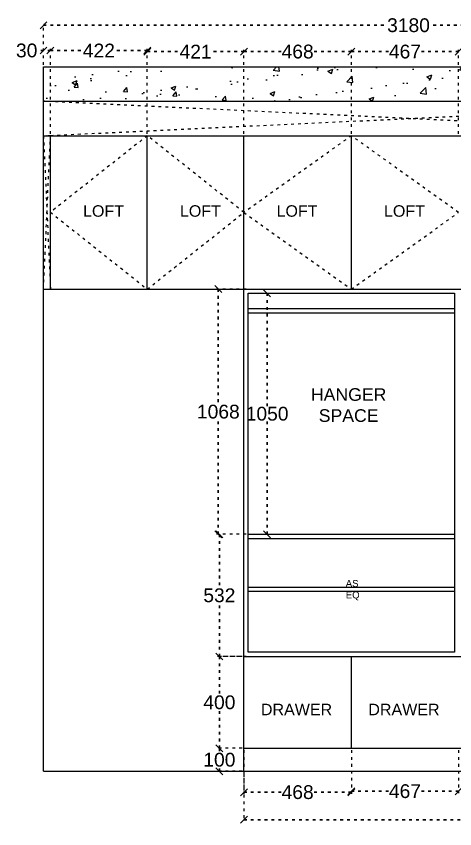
# Model space of a CAD drawing. Header units: millimetres. Extents: x 220712 to 1505573, y -354410 to 241923.
# Drawn here: x 256961 to 258871, y 89724 to 93263 of the extents above; entities that cross this region are included whole.
import ezdxf

# ---------------------------------------------------------------- set-up
doc = ezdxf.new("R2010")
doc.units = ezdxf.units.MM
doc.header["$MEASUREMENT"] = 0
doc.linetypes.add('ACAD_ISO03W100', pattern=[30, 12, -18])
doc.layers.add('Walls', color=253, linetype='Continuous')
doc.layers.add('Words', color=7, linetype='Continuous')
doc.styles.get("Standard").update_dxf_attribs({"font": 'arial.ttf'})
doc.dimstyles.get("Standard").update_dxf_attribs({"dimtxt": 60, "dimasz": 30, "dimexe": 7.75, "dimexo": 8.13, "dimgap": 0.63, "dimtad": 0, "dimtih": 1, "dimtoh": 1, "dimdec": 0, "dimzin": 0, "dimtxsty": 'Standard', "dimblk": 'OBLIQUE', "dimcen": 2.25, "dimclrd": 1, "dimclre": 1, "dimclrt": 1, "dimadec": 0, "dimazin": 0, "dimtfac": 1, "dimtdec": 0, "dimtofl": 0, "dimtmove": 0, "dimatfit": 3, "dimfxl": 1, "dimtolj": 1, "dimtzin": 0, "dimlwd": 30, "dimarcsym": 0})

# ---------------------------------------------------------------- blocks, each defined once
blk = doc.blocks.new('_Oblique')
at = {"color": 0, "linetype": 'ByBlock', "lineweight": -2}
blk.add_line((-0.5, -0.5), (0.5, 0.5), dxfattribs=at)
blk = doc.blocks.new('*D1519')
at = {"layer": 'Defpoints', "color": 0, "linetype": 'ACAD_ISO03W100', "transparency": 16777216}
for p in [(258420.5, 90074.5), (258887.5, 90074.5), (258887.5, 89887.5)]:
    blk.add_point(p, dxfattribs=at)
at = {"layer": 'Walls', "color": 1, "linetype": 'ACAD_ISO03W100', "lineweight": -2, "transparency": 16777216}
for p, q in [((258420.5, 90066.4), (258420.5, 89879.8)), ((258887.5, 90066.4), (258887.5, 89879.8))]:
    blk.add_line(p, q, dxfattribs=at)
at = {"layer": 'Walls', "color": 1, "linetype": 'ACAD_ISO03W100', "lineweight": 30, "transparency": 16777216}
for p, q in [((258420.5, 89887.5), (258585.9, 89887.5)), ((258887.5, 89887.5), (258722.1, 89887.5))]:
    blk.add_line(p, q, dxfattribs=at)
at = {"layer": 'Walls', "color": 1, "linetype": 'ACAD_ISO03W100', "lineweight": 30, "transparency": 16777216, "xscale": 30, "yscale": 30, "zscale": 30, "rotation": 180}
blk.add_blockref('_Oblique', (258420.5, 89887.5), dxfattribs=at)
at = {"layer": 'Walls', "color": 1, "linetype": 'ACAD_ISO03W100', "lineweight": 30, "transparency": 16777216, "xscale": 30, "yscale": 30, "zscale": 30}
blk.add_blockref('_Oblique', (258887.5, 89887.5), dxfattribs=at)
at = {"layer": 'Walls', "color": 1, "linetype": 'ACAD_ISO03W100', "transparency": 16777216, "insert": (258654, 89887.5), "char_height": 60, "attachment_point": 5}
blk.add_mtext('\\A1;467', dxfattribs=at)
blk = doc.blocks.new('*D1520')
at = {"layer": 'Defpoints', "color": 0, "linetype": 'ACAD_ISO03W100', "transparency": 16777216}
for p in [(257952.5, 90074.5), (258420.5, 90074.5), (258420.5, 89883.2)]:
    blk.add_point(p, dxfattribs=at)
at = {"layer": 'Walls', "color": 1, "linetype": 'ACAD_ISO03W100', "lineweight": -2, "transparency": 16777216}
for p, q in [((257952.5, 90066.4), (257952.5, 89875.5)), ((258420.5, 90066.4), (258420.5, 89875.5))]:
    blk.add_line(p, q, dxfattribs=at)
at = {"layer": 'Walls', "color": 1, "linetype": 'ACAD_ISO03W100', "lineweight": 30, "transparency": 16777216}
for p, q in [((257952.5, 89883.2), (258118.3, 89883.2)), ((258420.5, 89883.2), (258254.7, 89883.2))]:
    blk.add_line(p, q, dxfattribs=at)
at = {"layer": 'Walls', "color": 1, "linetype": 'ACAD_ISO03W100', "lineweight": 30, "transparency": 16777216, "xscale": 30, "yscale": 30, "zscale": 30, "rotation": 180}
blk.add_blockref('_Oblique', (257952.5, 89883.2), dxfattribs=at)
at = {"layer": 'Walls', "color": 1, "linetype": 'ACAD_ISO03W100', "lineweight": 30, "transparency": 16777216, "xscale": 30, "yscale": 30, "zscale": 30}
blk.add_blockref('_Oblique', (258420.5, 89883.2), dxfattribs=at)
at = {"layer": 'Walls', "color": 1, "linetype": 'ACAD_ISO03W100', "transparency": 16777216, "insert": (258186.5, 89883.2), "char_height": 60, "attachment_point": 5}
blk.add_mtext('\\A1;468', dxfattribs=at)
blk = doc.blocks.new('*D1502')
at = {"layer": 'Defpoints', "color": 0, "linetype": 'ACAD_ISO03W100', "transparency": 16777216}
for p in [(257952.5, 89970.9), (260259.5, 89974.5), (260259.5, 89763.5)]:
    blk.add_point(p, dxfattribs=at)
at = {"layer": 'Walls', "color": 1, "linetype": 'ACAD_ISO03W100', "lineweight": -2, "transparency": 16777216}
for p, q in [((257952.5, 89962.8), (257952.5, 89755.8)), ((260259.5, 89966.4), (260259.5, 89755.8))]:
    blk.add_line(p, q, dxfattribs=at)
at = {"layer": 'Walls', "color": 1, "linetype": 'ACAD_ISO03W100', "lineweight": 30, "transparency": 16777216}
for p, q in [((257952.5, 89763.5), (259015.3, 89763.5)), ((260259.5, 89763.5), (259196.7, 89763.5))]:
    blk.add_line(p, q, dxfattribs=at)
at = {"layer": 'Walls', "color": 1, "linetype": 'ACAD_ISO03W100', "lineweight": 30, "transparency": 16777216, "xscale": 30, "yscale": 30, "zscale": 30, "rotation": 180}
blk.add_blockref('_Oblique', (257952.5, 89763.5), dxfattribs=at)
at = {"layer": 'Walls', "color": 1, "linetype": 'ACAD_ISO03W100', "lineweight": 30, "transparency": 16777216, "xscale": 30, "yscale": 30, "zscale": 30}
blk.add_blockref('_Oblique', (260259.5, 89763.5), dxfattribs=at)
at = {"layer": 'Walls', "color": 1, "linetype": 'ACAD_ISO03W100', "transparency": 16777216, "insert": (259106, 89763.5), "char_height": 60, "attachment_point": 5}
blk.add_mtext('\\A1;2307', dxfattribs=at)
blk = doc.blocks.new('*D1503')
at = {"layer": 'Defpoints', "color": 0, "linetype": 'ACAD_ISO03W100', "transparency": 16777216}
for p in [(257079.5, 93113.5), (257079.5, 92742.5), (257109.5, 92742.5)]:
    blk.add_point(p, dxfattribs=at)
at = {"layer": 'Walls', "color": 1, "linetype": 'ACAD_ISO03W100', "lineweight": 30, "transparency": 16777216}
for p, q in [((257079.5, 93113.5), (257049.5, 93113.5)), ((257109.5, 93113.5), (257079.5, 93113.5))]:
    blk.add_line(p, q, dxfattribs=at)
at = {"layer": 'Walls', "color": 1, "linetype": 'ACAD_ISO03W100', "lineweight": -2, "transparency": 16777216}
for p, q in [((257079.5, 92750.6), (257079.5, 93121.2)), ((257109.5, 92750.6), (257109.5, 93121.2))]:
    blk.add_line(p, q, dxfattribs=at)
at = {"layer": 'Walls', "color": 1, "linetype": 'ACAD_ISO03W100', "lineweight": 30, "transparency": 16777216, "xscale": 30, "yscale": 30, "zscale": 30, "rotation": 180}
blk.add_blockref('_Oblique', (257079.5, 93113.5), dxfattribs=at)
at = {"layer": 'Walls', "color": 1, "linetype": 'ACAD_ISO03W100', "lineweight": 30, "transparency": 16777216, "xscale": 30, "yscale": 30, "zscale": 30}
blk.add_blockref('_Oblique', (257109.5, 93113.5), dxfattribs=at)
at = {"layer": 'Walls', "color": 1, "linetype": 'ACAD_ISO03W100', "transparency": 16777216, "insert": (257006, 93113.5), "char_height": 60, "attachment_point": 5}
blk.add_mtext('\\A1;30', dxfattribs=at)
blk = doc.blocks.new('*D1504')
at = {"layer": 'Defpoints', "color": 0, "linetype": 'ACAD_ISO03W100', "transparency": 16777216}
for p in [(257109.5, 93113.5), (257109.5, 92742.5), (257531.5, 92742.5)]:
    blk.add_point(p, dxfattribs=at)
at = {"layer": 'Walls', "color": 1, "linetype": 'ACAD_ISO03W100', "lineweight": -2, "transparency": 16777216}
for p, q in [((257109.5, 92750.6), (257109.5, 93121.2)), ((257531.5, 92750.6), (257531.5, 93121.2))]:
    blk.add_line(p, q, dxfattribs=at)
at = {"layer": 'Walls', "color": 1, "linetype": 'ACAD_ISO03W100', "lineweight": 30, "transparency": 16777216}
for p, q in [((257109.5, 93113.5), (257252.7, 93113.5)), ((257531.5, 93113.5), (257388.3, 93113.5))]:
    blk.add_line(p, q, dxfattribs=at)
at = {"layer": 'Walls', "color": 1, "linetype": 'ACAD_ISO03W100', "lineweight": 30, "transparency": 16777216, "xscale": 30, "yscale": 30, "zscale": 30, "rotation": 180}
blk.add_blockref('_Oblique', (257109.5, 93113.5), dxfattribs=at)
at = {"layer": 'Walls', "color": 1, "linetype": 'ACAD_ISO03W100', "lineweight": 30, "transparency": 16777216, "xscale": 30, "yscale": 30, "zscale": 30}
blk.add_blockref('_Oblique', (257531.5, 93113.5), dxfattribs=at)
at = {"layer": 'Walls', "color": 1, "linetype": 'ACAD_ISO03W100', "transparency": 16777216, "insert": (257320.5, 93113.5), "char_height": 60, "attachment_point": 5}
blk.add_mtext('\\A1;422', dxfattribs=at)
blk = doc.blocks.new('*D1505')
at = {"layer": 'Defpoints', "color": 0, "linetype": 'ACAD_ISO03W100', "transparency": 16777216}
for p in [(257531.5, 93108.8), (257531.5, 92742.5), (257952.5, 92742.5)]:
    blk.add_point(p, dxfattribs=at)
at = {"layer": 'Walls', "color": 1, "linetype": 'ACAD_ISO03W100', "lineweight": -2, "transparency": 16777216}
for p, q in [((257531.5, 92750.6), (257531.5, 93116.5)), ((257952.5, 92750.6), (257952.5, 93116.5))]:
    blk.add_line(p, q, dxfattribs=at)
at = {"layer": 'Walls', "color": 1, "linetype": 'ACAD_ISO03W100', "lineweight": 30, "transparency": 16777216}
for p, q in [((257531.5, 93108.8), (257679.7, 93108.8)), ((257952.5, 93108.8), (257804.3, 93108.8))]:
    blk.add_line(p, q, dxfattribs=at)
at = {"layer": 'Walls', "color": 1, "linetype": 'ACAD_ISO03W100', "lineweight": 30, "transparency": 16777216, "xscale": 30, "yscale": 30, "zscale": 30, "rotation": 180}
blk.add_blockref('_Oblique', (257531.5, 93108.8), dxfattribs=at)
at = {"layer": 'Walls', "color": 1, "linetype": 'ACAD_ISO03W100', "lineweight": 30, "transparency": 16777216, "xscale": 30, "yscale": 30, "zscale": 30}
blk.add_blockref('_Oblique', (257952.5, 93108.8), dxfattribs=at)
at = {"layer": 'Walls', "color": 1, "linetype": 'ACAD_ISO03W100', "transparency": 16777216, "insert": (257742, 93108.8), "char_height": 60, "attachment_point": 5}
blk.add_mtext('\\A1;421', dxfattribs=at)
blk = doc.blocks.new('*D1506')
at = {"layer": 'Defpoints', "color": 0, "linetype": 'ACAD_ISO03W100', "transparency": 16777216}
for p in [(258420.5, 93108.8), (257952.5, 92742.5), (258420.5, 92742.5)]:
    blk.add_point(p, dxfattribs=at)
at = {"layer": 'Walls', "color": 1, "linetype": 'ACAD_ISO03W100', "lineweight": -2, "transparency": 16777216}
for p, q in [((257952.5, 92750.6), (257952.5, 93116.5)), ((258420.5, 92750.6), (258420.5, 93116.5))]:
    blk.add_line(p, q, dxfattribs=at)
at = {"layer": 'Walls', "color": 1, "linetype": 'ACAD_ISO03W100', "lineweight": 30, "transparency": 16777216}
for p, q in [((257952.5, 93108.8), (258118.3, 93108.8)), ((258420.5, 93108.8), (258254.7, 93108.8))]:
    blk.add_line(p, q, dxfattribs=at)
at = {"layer": 'Walls', "color": 1, "linetype": 'ACAD_ISO03W100', "lineweight": 30, "transparency": 16777216, "xscale": 30, "yscale": 30, "zscale": 30, "rotation": 180}
blk.add_blockref('_Oblique', (257952.5, 93108.8), dxfattribs=at)
at = {"layer": 'Walls', "color": 1, "linetype": 'ACAD_ISO03W100', "lineweight": 30, "transparency": 16777216, "xscale": 30, "yscale": 30, "zscale": 30}
blk.add_blockref('_Oblique', (258420.5, 93108.8), dxfattribs=at)
at = {"layer": 'Walls', "color": 1, "linetype": 'ACAD_ISO03W100', "transparency": 16777216, "insert": (258186.5, 93108.8), "char_height": 60, "attachment_point": 5}
blk.add_mtext('\\A1;468', dxfattribs=at)
blk = doc.blocks.new('*D1507')
at = {"layer": 'Defpoints', "color": 0, "linetype": 'ACAD_ISO03W100', "transparency": 16777216}
for p in [(258420.5, 93108.8), (258420.5, 92742.5), (258887.5, 92742.5)]:
    blk.add_point(p, dxfattribs=at)
at = {"layer": 'Walls', "color": 1, "linetype": 'ACAD_ISO03W100', "lineweight": -2, "transparency": 16777216}
for p, q in [((258420.5, 92750.6), (258420.5, 93116.5)), ((258887.5, 92750.6), (258887.5, 93116.5))]:
    blk.add_line(p, q, dxfattribs=at)
at = {"layer": 'Walls', "color": 1, "linetype": 'ACAD_ISO03W100', "lineweight": 30, "transparency": 16777216}
for p, q in [((258420.5, 93108.8), (258585.9, 93108.8)), ((258887.5, 93108.8), (258722.1, 93108.8))]:
    blk.add_line(p, q, dxfattribs=at)
at = {"layer": 'Walls', "color": 1, "linetype": 'ACAD_ISO03W100', "lineweight": 30, "transparency": 16777216, "xscale": 30, "yscale": 30, "zscale": 30, "rotation": 180}
blk.add_blockref('_Oblique', (258420.5, 93108.8), dxfattribs=at)
at = {"layer": 'Walls', "color": 1, "linetype": 'ACAD_ISO03W100', "lineweight": 30, "transparency": 16777216, "xscale": 30, "yscale": 30, "zscale": 30}
blk.add_blockref('_Oblique', (258887.5, 93108.8), dxfattribs=at)
at = {"layer": 'Walls', "color": 1, "linetype": 'ACAD_ISO03W100', "transparency": 16777216, "insert": (258654, 93108.8), "char_height": 60, "attachment_point": 5}
blk.add_mtext('\\A1;467', dxfattribs=at)
blk = doc.blocks.new('*D1511')
at = {"layer": 'Defpoints', "color": 0, "linetype": 'ACAD_ISO03W100', "transparency": 16777216}
for p in [(260259.5, 93223.5), (257079.5, 93042.5), (260259.5, 93042.5)]:
    blk.add_point(p, dxfattribs=at)
at = {"layer": 'Walls', "color": 1, "linetype": 'ACAD_ISO03W100', "lineweight": -2, "transparency": 16777216}
for p, q in [((257079.5, 93050.63), (257079.5, 93231.25)), ((260259.5, 93050.63), (260259.5, 93231.25))]:
    blk.add_line(p, q, dxfattribs=at)
at = {"layer": 'Walls', "color": 1, "linetype": 'ACAD_ISO03W100', "lineweight": 30, "transparency": 16777216}
for p, q in [((257079.5, 93223.5), (258579.40206, 93223.5)), ((260259.5, 93223.5), (258759.59794, 93223.5))]:
    blk.add_line(p, q, dxfattribs=at)
at = {"layer": 'Walls', "color": 1, "linetype": 'ACAD_ISO03W100', "lineweight": 30, "transparency": 16777216, "xscale": 30, "yscale": 30, "zscale": 30, "rotation": 180}
blk.add_blockref('_Oblique', (257079.5, 93223.5), dxfattribs=at)
at = {"layer": 'Walls', "color": 1, "linetype": 'ACAD_ISO03W100', "lineweight": 30, "transparency": 16777216, "xscale": 30, "yscale": 30, "zscale": 30}
blk.add_blockref('_Oblique', (260259.5, 93223.5), dxfattribs=at)
at = {"layer": 'Walls', "color": 1, "linetype": 'ACAD_ISO03W100', "transparency": 16777216, "insert": (258669.5, 93223.5), "char_height": 60, "attachment_point": 5}
blk.add_mtext('\\A1;3180', dxfattribs=at)
blk = doc.blocks.new('*D1521')
at = {"layer": 'Defpoints', "color": 0, "linetype": 'ACAD_ISO03W100', "transparency": 16777216}
for p in [(257970.5, 92056.5), (257970.5, 91006.5), (258053.5, 91006.5)]:
    blk.add_point(p, dxfattribs=at)
at = {"layer": 'Walls', "color": 1, "linetype": 'ACAD_ISO03W100', "lineweight": -2, "transparency": 16777216}
for p, q in [((257978.6, 92056.5), (258061.3, 92056.5)), ((257978.6, 91006.5), (258061.3, 91006.5))]:
    blk.add_line(p, q, dxfattribs=at)
at = {"layer": 'Walls', "color": 1, "linetype": 'ACAD_ISO03W100', "lineweight": 30, "transparency": 16777216}
for p, q in [((258053.5, 92056.5), (258053.5, 91562.8)), ((258053.5, 91006.5), (258053.5, 91500.2))]:
    blk.add_line(p, q, dxfattribs=at)
at = {"layer": 'Walls', "color": 1, "linetype": 'ACAD_ISO03W100', "lineweight": 30, "transparency": 16777216, "xscale": 30, "yscale": 30, "zscale": 30}
for p, rotation in [((258053.5, 92056.5), 90), ((258053.5, 91006.5), 270)]:
    blk.add_blockref('_Oblique', p, dxfattribs=dict(at, rotation=rotation))
at = {"layer": 'Walls', "color": 1, "linetype": 'ACAD_ISO03W100', "transparency": 16777216, "insert": (258053.5, 91531.5), "char_height": 60, "attachment_point": 5}
blk.add_mtext('\\A1;1050', dxfattribs=at)
blk = doc.blocks.new('*D1522')
at = {"layer": 'Defpoints', "color": 0, "linetype": 'ACAD_ISO03W100', "transparency": 16777216}
for p in [(257970.5, 91006.5), (257845.5, 90474.5), (257970.5, 90474.5)]:
    blk.add_point(p, dxfattribs=at)
at = {"layer": 'Walls', "color": 1, "linetype": 'ACAD_ISO03W100', "lineweight": -2, "transparency": 16777216}
for p, q in [((257962.4, 91006.5), (257837.8, 91006.5)), ((257962.4, 90474.5), (257837.8, 90474.5))]:
    blk.add_line(p, q, dxfattribs=at)
at = {"layer": 'Walls', "color": 1, "linetype": 'ACAD_ISO03W100', "lineweight": 30, "transparency": 16777216}
for p, q in [((257845.5, 91006.5), (257845.5, 90771.8)), ((257845.5, 90474.5), (257845.5, 90709.2))]:
    blk.add_line(p, q, dxfattribs=at)
at = {"layer": 'Walls', "color": 1, "linetype": 'ACAD_ISO03W100', "lineweight": 30, "transparency": 16777216, "xscale": 30, "yscale": 30, "zscale": 30}
for p, rotation in [((257845.5, 91006.5), 90), ((257845.5, 90474.5), 270)]:
    blk.add_blockref('_Oblique', p, dxfattribs=dict(at, rotation=rotation))
at = {"layer": 'Walls', "color": 1, "linetype": 'ACAD_ISO03W100', "transparency": 16777216, "insert": (257845.5, 90740.5), "char_height": 60, "attachment_point": 5}
blk.add_mtext('\\A1;532', dxfattribs=at)
blk = doc.blocks.new('*D1523')
at = {"layer": 'Defpoints', "color": 0, "linetype": 'ACAD_ISO03W100', "transparency": 16777216}
for p in [(257845.5, 90074.5), (257952.5, 90074.5), (257952.5, 89974.5)]:
    blk.add_point(p, dxfattribs=at)
at = {"layer": 'Walls', "color": 1, "linetype": 'ACAD_ISO03W100', "lineweight": -2, "transparency": 16777216}
for p, q in [((257944.4, 90074.5), (257837.8, 90074.5)), ((257944.4, 89974.5), (257837.8, 89974.5))]:
    blk.add_line(p, q, dxfattribs=at)
at = {"layer": 'Walls', "color": 1, "linetype": 'ACAD_ISO03W100', "lineweight": 30, "transparency": 16777216}
for p, q in [((257845.5, 90074.5), (257845.5, 90055.8)), ((257845.5, 89974.5), (257845.5, 89993.2))]:
    blk.add_line(p, q, dxfattribs=at)
at = {"layer": 'Walls', "color": 1, "linetype": 'ACAD_ISO03W100', "lineweight": 30, "transparency": 16777216, "xscale": 30, "yscale": 30, "zscale": 30}
for p, rotation in [((257845.5, 90074.5), 90), ((257845.5, 89974.5), 270)]:
    blk.add_blockref('_Oblique', p, dxfattribs=dict(at, rotation=rotation))
at = {"layer": 'Walls', "color": 1, "linetype": 'ACAD_ISO03W100', "transparency": 16777216, "insert": (257845.5, 90024.5), "char_height": 60, "attachment_point": 5}
blk.add_mtext('\\A1;100', dxfattribs=at)
blk = doc.blocks.new('*D1524')
at = {"layer": 'Defpoints', "color": 0, "linetype": 'ACAD_ISO03W100', "transparency": 16777216}
for p in [(257845.5, 90474.5), (257952.5, 90474.5), (257952.5, 90074.5)]:
    blk.add_point(p, dxfattribs=at)
at = {"layer": 'Walls', "color": 1, "linetype": 'ACAD_ISO03W100', "lineweight": -2, "transparency": 16777216}
for p, q in [((257944.4, 90474.5), (257837.8, 90474.5)), ((257944.4, 90074.5), (257837.8, 90074.5))]:
    blk.add_line(p, q, dxfattribs=at)
at = {"layer": 'Walls', "color": 1, "linetype": 'ACAD_ISO03W100', "lineweight": 30, "transparency": 16777216}
for p, q in [((257845.5, 90474.5), (257845.5, 90305.8)), ((257845.5, 90074.5), (257845.5, 90243.2))]:
    blk.add_line(p, q, dxfattribs=at)
at = {"layer": 'Walls', "color": 1, "linetype": 'ACAD_ISO03W100', "lineweight": 30, "transparency": 16777216, "xscale": 30, "yscale": 30, "zscale": 30}
for p, rotation in [((257845.5, 90474.5), 90), ((257845.5, 90074.5), 270)]:
    blk.add_blockref('_Oblique', p, dxfattribs=dict(at, rotation=rotation))
at = {"layer": 'Walls', "color": 1, "linetype": 'ACAD_ISO03W100', "transparency": 16777216, "insert": (257845.5, 90274.5), "char_height": 60, "attachment_point": 5}
blk.add_mtext('\\A1;400', dxfattribs=at)
blk = doc.blocks.new('*D1525')
at = {"layer": 'Defpoints', "color": 0, "linetype": 'ACAD_ISO03W100', "transparency": 16777216}
for p in [(257841, 92074.5), (257970.5, 92074.5), (257970.5, 91006.5)]:
    blk.add_point(p, dxfattribs=at)
at = {"layer": 'Walls', "color": 1, "linetype": 'ACAD_ISO03W100', "lineweight": -2, "transparency": 16777216}
for p, q in [((257962.4, 92074.5), (257833.3, 92074.5)), ((257962.4, 91006.5), (257833.3, 91006.5))]:
    blk.add_line(p, q, dxfattribs=at)
at = {"layer": 'Walls', "color": 1, "linetype": 'ACAD_ISO03W100', "lineweight": 30, "transparency": 16777216}
for p, q in [((257841, 92074.5), (257841, 91571.8)), ((257841, 91006.5), (257841, 91509.2))]:
    blk.add_line(p, q, dxfattribs=at)
at = {"layer": 'Walls', "color": 1, "linetype": 'ACAD_ISO03W100', "lineweight": 30, "transparency": 16777216, "xscale": 30, "yscale": 30, "zscale": 30}
for p, rotation in [((257841, 92074.5), 90), ((257841, 91006.5), 270)]:
    blk.add_blockref('_Oblique', p, dxfattribs=dict(at, rotation=rotation))
at = {"layer": 'Walls', "color": 1, "linetype": 'ACAD_ISO03W100', "transparency": 16777216, "insert": (257841, 91540.5), "char_height": 60, "attachment_point": 5}
blk.add_mtext('\\A1;1068', dxfattribs=at)

msp = doc.modelspace()

# ---------------------------------------------------------------- hatches: boundary and pattern name
at = {"layer": 'Walls', "true_color": 0xc7c8ca}
h = msp.add_hatch(dxfattribs=at)
h.set_pattern_fill('AR-CONC', color=9, scale=30)
h.set_pattern_definition([(50, (0, -4653), (215.17805, -18.82564), [22.5, -247.5]), (355, (0, -4653), (-41.6254, 225.65764), [18, -198]), (100.451444, (17.93, -4654.57), (173.55265, 206.832), [19.12206, -210.34263]), (46.1842, (0, -4593), (320.1724, -49.65578), [33.75, -371.25]), (96.63564, (26.68, -4597.14), (280.3986, 292.23558), [28.6831, -315.51413]), (351.18416, (0, -4593), (280.3986, 292.23558), [27, -297]), (21, (30, -4608), (179.07212, -120.78567), [22.5, -247.5]), (326, (30, -4608), (72.9946, 217.54501), [18, -198]), (71.451445, (44.92, -4618.07), (252.06671, 96.75935), [19.12206, -210.34263]), (37.5, (0, -4653), (3.647957, 99.868156), [0, -195.6, 0, -201, 0, -198.75]), (7.5, (0, -4653), (78.92086, 118.323514), [0, -114.6, 0, -191.1, 0, -75.75]), (327.5, (-66.9, -4653), (160.14673, -6.766462), [0, -75, 0, -234, 0, -310.5]), (317.5, (-96.9, -4653), (174.95585, 30.031495), [0, -97.5, 0, -155.4, 0, -220.5])])
h.paths.add_polyline_path([(260259.5, 93042.5), (257079.5, 93042.5), (257079.5, 92892.5), (260259.5, 92892.5)])

# ---------------------------------------------------------------- linework, layer by layer
at = {"layer": 'Walls', "color": 18, "true_color": 0x000000}
for p, q in [((257079.5, 89974.5), (257079.5, 93042.5)), ((257079.5, 93042.5), (260259.5, 93042.5)), ((257079.5, 92892.5), (260259.5, 92892.5)), ((257109.5, 92891.1), (257109.5, 92892.5)), ((257079.5, 92742.5), (260259.5, 92742.5)), ((257079.5, 89974.5), (260259.5, 89974.5))]:
    msp.add_line(p, q, dxfattribs=at)
at = {"layer": 'Walls', "color": 159, "true_color": 0x22346e}
for p, q in [((257109.5, 92074.5), (257109.5, 92743.9)), ((257531.5, 92074.5), (257531.5, 92742.5)), ((257952.5, 92074.5), (257952.5, 92742.5)), ((258420.5, 92074.5), (258420.5, 92742.5)), ((257079.5, 92074.5), (260222.5, 92074.5)), ((257952.5, 89974.5), (257952.5, 92074.5)), ((257970.5, 92056.5), (258869.5, 92056.5)), ((257970.5, 90492.5), (257970.5, 92056.5)), ((258869.5, 92056.5), (258869.5, 90492.5)), ((257970.5, 91989.5), (258869.5, 91989.5)), ((258869.5, 91969.5), (257970.5, 91969.5)), ((257970.5, 91006.5), (258411, 91006.5)), ((257970.5, 90988.5), (258411, 90988.5)), ((258411, 91006.5), (258869.5, 91006.5)), ((258411, 90988.5), (258869.5, 90988.5)), ((257970.5, 90776.5), (258869.5, 90776.5)), ((257970.5, 90758.5), (258869.5, 90758.5)), ((258869.5, 90492.5), (257970.5, 90492.5)), ((257952.5, 90474.5), (260222.5, 90474.5)), ((258420.5, 90074.5), (258420.5, 90474.5)), ((257952.5, 90074.5), (260259.5, 90074.5))]:
    msp.add_line(p, q, dxfattribs=at)
at = {"layer": 'Walls', "color": 240, "linetype": 'ACAD_ISO03W100', "true_color": 0xed1f24}
for points in [[(257079.5, 92742.5), (260259.5, 92892.5), (260259.5, 92742.5), (257079.5, 92892.5)], [(257079.5, 92074.5), (257109.5, 92742.5), (257079.5, 92742.5), (257109.5, 92074.5)]]:
    msp.add_lwpolyline(points, dxfattribs=at)
at = {"layer": 'Walls', "color": 9, "linetype": 'ACAD_ISO03W100', "true_color": 0xc7c8ca}
for points in [[(257531.5, 92742.5), (257109.5, 92409.2), (257531.5, 92074.5), (257952.5, 92408.5), (257531.5, 92742.5)], [(258420.5, 92742.5), (257952.5, 92408.5), (258420.5, 92074.5), (258887.5, 92408.5), (258420.5, 92742.5)]]:
    msp.add_lwpolyline(points, dxfattribs=at)

# ---------------------------------------------------------------- texts
at = {"color": 7, "char_height": 50, "attachment_point": 1}
for insert in [(257109.5, 92439.7), (257531.5, 92439.7), (257952.5, 92439.7), (258420.5, 92439.7)]:
    msp.add_mtext_dynamic_manual_height_columns('\\pxqc;LOFT', width=462.73, gutter_width=1213, heights=[0], dxfattribs=dict(at, insert=insert))
at = {"layer": 'Words', "color": 0, "attachment_point": 1}
for s, width, heights, insert, char_height in [('\\pxqc;HANGER\\PSPACE', 324.313, [440.1], (258246.5, 91642.9), 55), ('AS\\PEQ', 1178.022, [0], (258396, 90807.5), 30), ('DRAWER', 795.826, [440.1], (258026.5, 90268.5), 50), ('DRAWER', 795.826, [440.1], (258494.5, 90268.5), 50)]:
    msp.add_mtext_dynamic_manual_height_columns(s, width=width, gutter_width=866.4, heights=heights, dxfattribs=dict(at, insert=insert, char_height=char_height))

# ---------------------------------------------------------------- dimensions: what is measured, and where the dimension line sits
at = {"layer": 'Walls', "color": 9, "linetype": 'ACAD_ISO03W100', "true_color": 0xc7c8ca}
for base, p1, p2, picture, middle in [((260259.5, 93223.5), (257079.5, 93042.5), (260259.5, 93042.5), '*D1511', (258669.5, 93223.5)), ((257079.5, 93113.5), (257109.5, 92742.5), (257079.5, 92742.5), '*D1503', (257006, 93113.5)), ((257109.5, 93113.5), (257531.5, 92742.5), (257109.5, 92742.5), '*D1504', (257320.5, 93113.5)), ((257531.5, 93108.8), (257952.5, 92742.5), (257531.5, 92742.5), '*D1505', (257742, 93108.8)), ((258420.5, 93108.8), (257952.5, 92742.5), (258420.5, 92742.5), '*D1506', (258186.5, 93108.8)), ((258420.5, 93108.8), (258887.5, 92742.5), (258420.5, 92742.5), '*D1507', (258654, 93108.8)), ((258420.5, 89883.2), (257952.5, 90074.5), (258420.5, 90074.5), '*D1520', (258186.5, 89883.2)), ((258887.5, 89887.5), (258420.5, 90074.5), (258887.5, 90074.5), '*D1519', (258654, 89887.5)), ((260259.5, 89763.5), (257952.5, 89970.9), (260259.5, 89974.5), '*D1502', (259106, 89763.5))]:
    dim = msp.add_linear_dim(base=base, p1=p1, p2=p2, dimstyle='Standard', dxfattribs=at)
    dim.commit()
    dim.dimension.update_dxf_attribs({"geometry": picture, "text_midpoint": middle})
at = {"layer": 'Walls', "color": 159, "linetype": 'ACAD_ISO03W100', "true_color": 0x22346e}
for base, p1, p2, picture, middle in [((257841, 92074.5), (257970.5, 91006.5), (257970.5, 92074.5), '*D1525', (257841, 91540.5)), ((258053.5, 91006.5), (257970.5, 92056.5), (257970.5, 91006.5), '*D1521', (258053.5, 91531.5)), ((257845.5, 90474.5), (257970.5, 91006.5), (257970.5, 90474.5), '*D1522', (257845.5, 90740.5)), ((257845.5, 90474.5), (257952.5, 90074.5), (257952.5, 90474.5), '*D1524', (257845.5, 90274.5)), ((257845.5, 90074.5), (257952.5, 89974.5), (257952.5, 90074.5), '*D1523', (257845.5, 90024.5))]:
    dim = msp.add_linear_dim(base=base, p1=p1, p2=p2, angle=90, dimstyle='Standard', dxfattribs=at)
    dim.commit()
    dim.dimension.update_dxf_attribs({"geometry": picture, "text_midpoint": middle})

doc.saveas('drawing.dxf')
